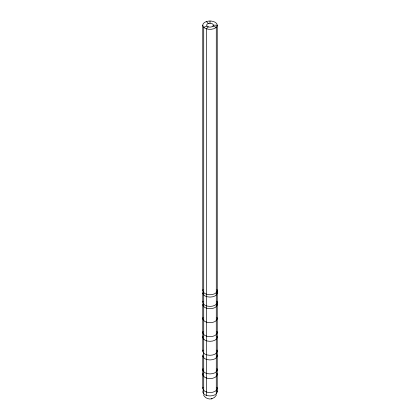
<?xml version="1.0" encoding="UTF-8"?>
<svg xmlns="http://www.w3.org/2000/svg" width="420" height="420" viewBox="0 0 420 420"><rect width="100%" height="100%" fill="white"/><g stroke="black" fill="none" stroke-linecap="round" stroke-linejoin="round"><path stroke-width="0.63" d="M207.107 26.145A3.344 1.932 0 0 1 208.331 23.51L210 23.252A3.344 1.932 0 0 1 213.344 25.179L212.893 26.145A3.344 1.932 0 0 1 208.331 26.854L207.107 26.145L203.726 27.274L203.726 393.85M216.573 394.795L214.547 397.394L211.754 398.774M208.331 26.854L206.378 28.802L206.378 395.378M203.427 394.795C204.776 397.824 208.367 399.62 211.591 398.811M211.423 398.853L211.969 398.722M213.344 25.179L217.24 25.179L217.24 391.76M212.893 26.145L216.274 27.274L216.274 393.85M206.378 21.562A7.24 4.179 0 0 1 217.24 25.179A7.24 4.179 0 0 1 206.378 28.802A7.24 4.179 0 0 1 206.378 21.562L208.331 23.51M210 21L210 23.252M202.76 25.179L202.76 290.582M202.76 292.908L202.76 302.221M202.76 304.547L202.76 351.11M202.76 355.766L202.76 388.358M216.993 390.673A7.24 4.179 0 0 1 210 395.939A7.24 4.179 0 0 1 203.007 390.673M216.993 387.277A7.24 4.179 0 0 1 210 392.543A7.24 4.179 0 0 1 203.007 387.277M216.993 331.401A7.24 4.179 0 0 1 210 336.667A7.24 4.179 0 0 1 203.007 331.401M216.993 317.436A7.24 4.179 0 0 1 210 322.697A7.24 4.179 0 0 1 203.007 317.436M216.993 303.466A7.24 4.179 0 0 1 210 308.731A7.24 4.179 0 0 1 203.007 303.466M216.993 289.495A7.24 4.179 0 0 1 210 294.761A7.24 4.179 0 0 1 203.007 289.495M216.993 373.306A7.24 4.179 0 0 1 210 378.572A7.24 4.179 0 0 1 203.007 373.306M216.993 368.65A7.24 4.179 0 0 1 210 373.916A7.24 4.179 0 0 1 203.007 368.65M216.993 350.028A7.24 4.179 0 0 1 210 355.294A7.24 4.179 0 0 1 203.007 350.028M216.993 336.058A7.24 4.179 0 0 1 210 341.324A7.24 4.179 0 0 1 203.007 336.058M216.993 354.685A7.24 4.179 0 0 1 210 359.945A7.24 4.179 0 0 1 203.007 354.685M216.993 291.827A7.24 4.179 0 0 1 210 297.087A7.24 4.179 0 0 1 203.007 291.827M216.993 301.14A7.24 4.179 0 0 1 210 306.401A7.24 4.179 0 0 1 203.007 301.14"/></g></svg>
